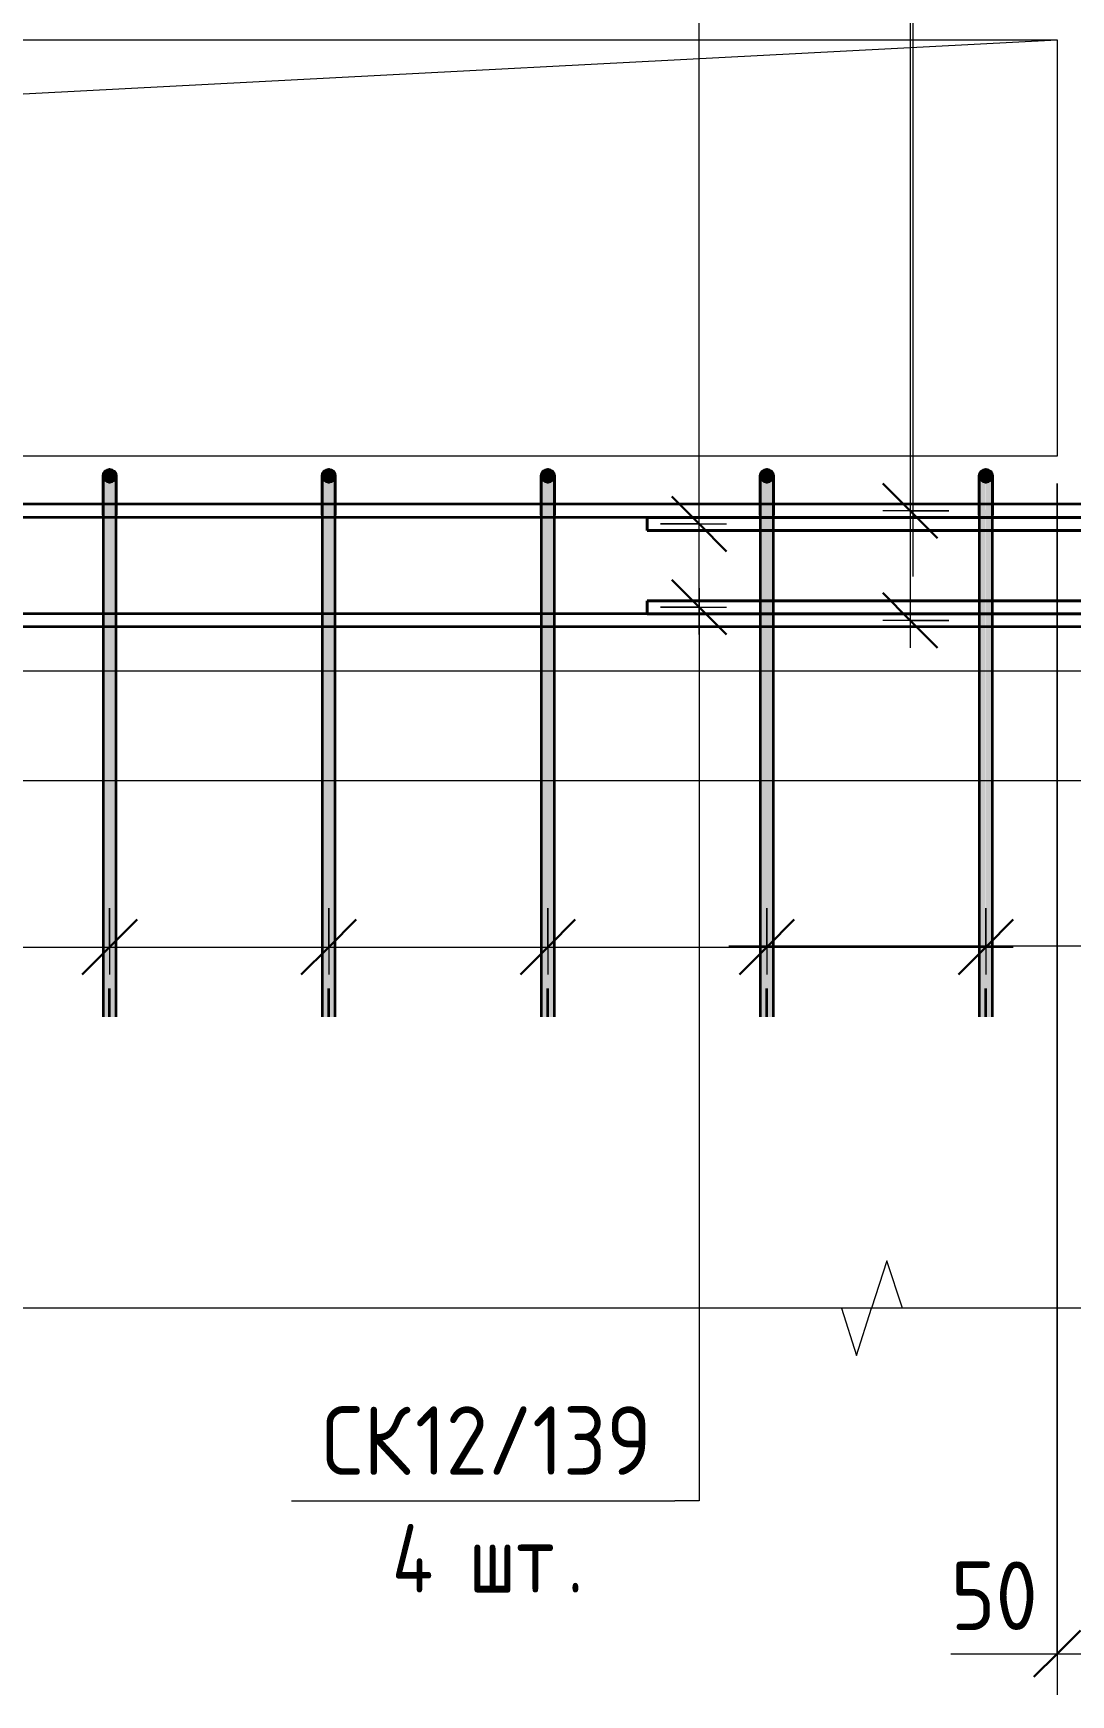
# Model space of a CAD drawing. Header units: millimetres. Extents: x 67134 to 121466, y -4758 to 13821.
# Drawn here: x 114463 to 115410, y -416 to 1101 of the extents above; entities that cross this region are included whole.
import ezdxf

# ---------------------------------------------------------------- set-up
doc = ezdxf.new("R2010")
doc.units = ezdxf.units.MM
for name, color, linetype, lineweight in [('AA_Dim', 7, 'Continuous', 9), ('AA_Dim-25', 7, 'Continuous', 9), ('AA_Oformlenie', 7, 'Continuous', 9), ('AA_Vinoska', 7, 'Continuous', 9), ('AF_Okno', 7, 'Continuous', 20), ('AF_Stena_Опалубка', 253, 'Continuous', 20), ('KR_Armatura_Tonkie', 7, 'Continuous', 20)]:
    doc.layers.add(name, color=color, linetype=linetype, lineweight=lineweight)
doc.styles.add('ISOCPEUR_7', font='isocpeur.ttf', dxfattribs={"width": 0.9, "height": 62.5})
doc.styles.add('ISOCPEUR_8', font='isocpeur.ttf', dxfattribs={"width": 0.8, "height": 62.5})
doc.dimstyles.new('00_Точн_3_знака__прозр__2', dxfattribs={"dimscale": 304.8, "dimtxt": 62.248823, "dimasz": 0.139436, "dimexe": 0.123031, "dimexo": 0.082021, "dimgap": 0.008202, "dimtad": 1, "dimdec": 3, "dimrnd": 0.001, "dimdsep": 46, "dimtxsty": 'ISOCPEUR_7', "dimblk1": 'OBLIQUE', "dimblk2": 'OBLIQUE', "dimsah": 1, "dimcen": 0.09, "dimdle": 0.123031, "dimazin": 0, "dimtfac": 1, "dimtdec": 4, "dimtix": 1, "dimtmove": 1, "dimatfit": 3, "dimfxl": 1, "dimtvp": 1, "dimtolj": 1, "dimtzin": 0, "dimlwd": 18, "dimlwe": 18, "dimarcsym": 2})
doc.dimstyles.new('10_Раскладка_арматуры_с_засечками', dxfattribs={"dimscale": 304.8, "dimtxt": 0.18, "dimasz": 0.164042, "dimexe": 0.082021, "dimexo": 0, "dimgap": 0, "dimtad": 1, "dimdec": 3, "dimrnd": 0.001, "dimdsep": 46, "dimtxsty": 'ISOCPEUR_8', "dimblk1": 'OBLIQUE', "dimblk2": 'OBLIQUE', "dimsah": 1, "dimcen": 0.09, "dimdle": 0.082021, "dimazin": 0, "dimtfac": 1, "dimtdec": 4, "dimtix": 1, "dimtmove": 0, "dimatfit": 3, "dimfxl": 1, "dimtvp": 1, "dimtolj": 1, "dimtzin": 0, "dimlwd": 18, "dimlwe": 18, "dimarcsym": 2})
doc.dimstyles.new('10_Раскладка_арматуры_с_засечками_2', dxfattribs={"dimscale": 304.8, "dimtxt": 0.18, "dimasz": 0.164042, "dimexe": 0.082021, "dimexo": 0, "dimgap": 0, "dimtad": 1, "dimdec": 3, "dimrnd": 0.001, "dimdsep": 46, "dimtxsty": 'ISOCPEUR_8', "dimblk1": 'OBLIQUE', "dimblk2": 'OBLIQUE', "dimsah": 1, "dimcen": 0.09, "dimdle": 0.082021, "dimazin": 0, "dimtfac": 1, "dimtdec": 4, "dimtix": 1, "dimtmove": 2, "dimatfit": 3, "dimfxl": 1, "dimtvp": 1, "dimtolj": 1, "dimtzin": 0, "dimlwd": 18, "dimlwe": 18, "dimarcsym": 2})

# ---------------------------------------------------------------- blocks, each defined once
blk = doc.blocks.new('231_Отверстие прямоугольное в стене _Окно_Стена_ - Отверстие прямоугольное с обрамлением-4159290-Схема обрамления отверстия в стене')
at = {"layer": 'AF_Okno', "lineweight": 9}
for p, q in [((9871, 1019), (11325, 1095)), ((9795, 715), (9871, 1019))]:
    blk.add_line(p, q, dxfattribs=at)
blk = doc.blocks.new('350_Стержень П торец СК-СГ _НесАрм_РабПлоск_ - 350_Стержень П торец СК-СГ _НесАрм_РабПлоск_-4141004-Схема обрамления отверстия в стене')
at = {"layer": 'KR_Armatura_Tonkie', "lineweight": 35}
for points in [[(10860, 691), (10861.6, 691.2), (10863, 691.8), (10864.5, 693.1), (10865.2, 694), (10865.8, 695.4), (10865.9, 697.4), (10865.8, 698.6), (10865.2, 700), (10864.2, 701.2), (10863, 702.2), (10861.6, 702.8), (10860, 703), (10858.4, 702.8), (10857, 702.2), (10855.8, 701.2), (10854.4, 699), (10854.2, 698.6), (10854, 697), (10854.4, 695), (10854.8, 694), (10855.8, 692.8), (10857, 691.8), (10858.4, 691.2)], [(10857, 661), (10860, 661), (10860, 691), (10858.4, 691.2), (10857, 691.8), (10855.2, 693.5), (10854.4, 695), (10854.2, 695.4), (10854.1, 694), (10854, 691.9), (10854.2, 673.4), (10854, 669.5), (10854.2, 661), (10855.8, 661)], [(10860, 661), (10866, 661), (10865.8, 679), (10866, 681.5), (10865.7, 695.2), (10864.5, 693.1), (10864, 692.6), (10863, 691.8), (10860.5, 691.1), (10860, 691), (10860, 669.8)], [(10854.1, 671.3), (10854.4, 675.7), (10854, 678.3), (10854.1, 673.4)], [(10860, 203), (10860, 661), (10854, 661), (10854.2, 203), (10858.4, 203)], [(10860, 203), (10866, 203), (10865.8, 661), (10860, 661), (10860, 366.1)]]:
    blk.add_hatch(color=256, dxfattribs=at).paths.add_polyline_path(points)
at = {"layer": 'AA_Oformlenie'}
for start, end in [(90, 270), (270, 90)]:
    blk.add_arc((10860, 697), 6, start, end, dxfattribs=at)
at = {"layer": 'KR_Armatura_Tonkie', "lineweight": 35}
for p, q in [((10854, 661), (10854, 203)), ((10854, 661), (10854, 203)), ((10866, 203), (10866, 661)), ((10866, 203), (10866, 661)), ((10860, 203), (10860, 229)), ((10860, 203), (10860, 229)), ((10860, 203), (10860, 203)), ((10860, 203), (10860, 203)), ((10860, 203), (10860, 203)), ((10860, 203), (10860, 203))]:
    blk.add_line(p, q, dxfattribs=at)
at = {"layer": 'KR_Armatura_Tonkie', "lineweight": 35, "flags": 128}
for points in [[(10854, 697), (10855.9, 701.4), (10860, 703)], [(10860, 703), (10864.4, 701.1), (10866, 697)], [(10860, 691), (10855.6, 692.9), (10854, 697)], [(10854, 661), (10854, 672.7), (10854, 683.2), (10854, 691.2), (10854, 695.9), (10854, 697)], [(10854, 697), (10854, 695), (10854, 689.4), (10854, 680.6), (10854, 669.7), (10854, 661)], [(10866, 697), (10864.1, 692.6), (10860, 691)], [(10866, 697), (10866, 695), (10866, 689.4), (10866, 680.6), (10866, 669.7), (10866, 661)], [(10866, 661), (10866, 672.7), (10866, 683.2), (10866, 691.2), (10866, 695.9), (10866, 697)]]:
    blk.add_lwpolyline(points, dxfattribs=at)
at = {"layer": 'KR_Armatura_Tonkie', "lineweight": 35}
blk.add_circle((10860, 697), 6, dxfattribs=at)
blk = doc.blocks.new('350_Стержень П торец СК-СГ _НесАрм_РабПлоск_ - 350_Стержень П торец СК-СГ _НесАрм_РабПлоск_-V8-Схема обрамления отверстия в стене')
at = {"layer": 'KR_Armatura_Tonkie', "lineweight": 35}
for points in [[(10660, 691), (10661.8, 691.3), (10663, 691.8), (10664.2, 692.8), (10665.2, 694), (10665.8, 695.4), (10665.9, 697.4), (10665.8, 698.6), (10665.2, 700), (10664.2, 701.2), (10663, 702.2), (10661.6, 702.8), (10660, 703), (10658.4, 702.8), (10657, 702.2), (10655.8, 701.2), (10654.8, 700), (10654.1, 697.4), (10654, 697), (10654.2, 695.4), (10654.8, 694), (10655.8, 692.8), (10657, 691.8), (10658.4, 691.2)], [(10658.4, 661), (10660, 661), (10660, 691), (10658.4, 691.2), (10657, 691.8), (10655.2, 693.5), (10654.5, 694.8), (10654.2, 695.4), (10654.1, 694), (10654.1, 688.2), (10654.2, 673.4), (10654, 669.5), (10654.2, 661), (10657, 661)], [(10660, 661), (10666, 661), (10665.8, 679), (10666, 681.5), (10665.7, 695.2), (10665.2, 694), (10664, 692.6), (10663, 691.8), (10660.5, 691.1), (10660, 691), (10660, 669.8)], [(10654.1, 671.3), (10654.4, 675.7), (10654, 678.3), (10654.1, 671.9)], [(10658.4, 203), (10660, 203), (10660, 661), (10654, 661), (10654.2, 203), (10657, 203)], [(10660, 203), (10666, 203), (10665.8, 661), (10660, 661), (10660, 366.1)]]:
    blk.add_hatch(color=256, dxfattribs=at).paths.add_polyline_path(points)
at = {"layer": 'AA_Oformlenie'}
for start, end in [(90, 270), (270, 90)]:
    blk.add_arc((10660, 697), 6, start, end, dxfattribs=at)
at = {"layer": 'KR_Armatura_Tonkie', "lineweight": 35}
for p, q in [((10654, 661), (10654, 203)), ((10654, 661), (10654, 203)), ((10666, 203), (10666, 661)), ((10666, 203), (10666, 661)), ((10660, 203), (10660, 229)), ((10660, 203), (10660, 229)), ((10660, 203), (10660, 203)), ((10660, 203), (10660, 203)), ((10660, 203), (10660, 203)), ((10660, 203), (10660, 203))]:
    blk.add_line(p, q, dxfattribs=at)
at = {"layer": 'KR_Armatura_Tonkie', "lineweight": 35, "flags": 128}
for points in [[(10654, 697), (10655.9, 701.4), (10660, 703)], [(10660, 703), (10664.4, 701.1), (10666, 697)], [(10660, 691), (10655.6, 692.9), (10654, 697)], [(10654, 661), (10654, 672.7), (10654, 683.2), (10654, 691.2), (10654, 695.9), (10654, 697)], [(10654, 697), (10654, 695), (10654, 689.4), (10654, 680.6), (10654, 669.7), (10654, 661)], [(10666, 697), (10664.1, 692.6), (10660, 691)], [(10666, 697), (10666, 695), (10666, 689.4), (10666, 680.6), (10666, 669.7), (10666, 661)], [(10666, 661), (10666, 672.7), (10666, 683.2), (10666, 691.2), (10666, 695.9), (10666, 697)]]:
    blk.add_lwpolyline(points, dxfattribs=at)
at = {"layer": 'KR_Armatura_Tonkie', "lineweight": 35}
blk.add_circle((10660, 697), 6, dxfattribs=at)
blk = doc.blocks.new('350_Стержень П торец СК-СГ _НесАрм_РабПлоск_ - 350_Стержень П торец СК-СГ _НесАрм_РабПлоск_-V9-Схема обрамления отверстия в стене')
at = {"layer": 'KR_Armatura_Tonkie', "lineweight": 35}
for points in [[(10460, 691), (10461.6, 691.2), (10463, 691.8), (10464.2, 692.8), (10465.2, 694), (10465.8, 695.4), (10465.9, 697.4), (10465.8, 698.6), (10465.2, 700), (10464.2, 701.2), (10463, 702.2), (10461.6, 702.8), (10460, 703), (10458.4, 702.8), (10457, 702.2), (10455.8, 701.2), (10454.8, 700), (10454.1, 697.4), (10454, 697), (10454.2, 695.4), (10454.8, 694), (10455.8, 692.8), (10457, 691.8), (10459.2, 691.1)], [(10458.4, 661), (10460, 661), (10460, 691), (10458.4, 691.2), (10457, 691.8), (10455.2, 693.5), (10454.5, 694.8), (10454.2, 695.4), (10454.1, 694), (10454, 691.9), (10454.2, 673.4), (10454, 669.5), (10454.2, 661), (10457, 661)], [(10460, 661), (10466, 661), (10465.8, 679), (10466, 681.5), (10465.7, 695.2), (10465.2, 694), (10464, 692.6), (10463, 691.8), (10460.5, 691.1), (10460, 691), (10460, 669.8)], [(10454.1, 671.3), (10454.4, 675.7), (10454, 678.3), (10454.1, 671.9)], [(10460, 203), (10460, 661), (10454, 661), (10454.2, 203), (10458.4, 203)], [(10461.6, 203), (10466, 203), (10465.8, 661), (10460, 661), (10460, 203)]]:
    blk.add_hatch(color=256, dxfattribs=at).paths.add_polyline_path(points)
at = {"layer": 'AA_Oformlenie'}
for start, end in [(90, 270), (270, 90)]:
    blk.add_arc((10460, 697), 6, start, end, dxfattribs=at)
at = {"layer": 'KR_Armatura_Tonkie', "lineweight": 35}
for p, q in [((10454, 661), (10454, 203)), ((10454, 661), (10454, 203)), ((10466, 203), (10466, 661)), ((10466, 203), (10466, 661)), ((10460, 203), (10460, 229)), ((10460, 203), (10460, 229)), ((10460, 203), (10460, 203)), ((10460, 203), (10460, 203)), ((10460, 203), (10460, 203)), ((10460, 203), (10460, 203))]:
    blk.add_line(p, q, dxfattribs=at)
at = {"layer": 'KR_Armatura_Tonkie', "lineweight": 35, "flags": 128}
for points in [[(10454, 697), (10455.9, 701.4), (10460, 703)], [(10460, 703), (10464.4, 701.1), (10466, 697)], [(10460, 691), (10455.6, 692.9), (10454, 697)], [(10454, 661), (10454, 672.7), (10454, 683.2), (10454, 691.2), (10454, 695.9), (10454, 697)], [(10454, 697), (10454, 695), (10454, 689.4), (10454, 680.6), (10454, 669.7), (10454, 661)], [(10466, 697), (10464.1, 692.6), (10460, 691)], [(10466, 697), (10466, 695), (10466, 689.4), (10466, 680.6), (10466, 669.7), (10466, 661)], [(10466, 661), (10466, 672.7), (10466, 683.2), (10466, 691.2), (10466, 695.9), (10466, 697)]]:
    blk.add_lwpolyline(points, dxfattribs=at)
at = {"layer": 'KR_Armatura_Tonkie', "lineweight": 35}
blk.add_circle((10460, 697), 6, dxfattribs=at)
blk = doc.blocks.new('350_Стержень П торец СК-СГ _НесАрм_РабПлоск_ - 350_Стержень П торец СК-СГ _НесАрм_РабПлоск_-V13-Схема обрамления отверстия в стене')
at = {"layer": 'KR_Armatura_Tonkie', "lineweight": 35}
for points in [[(11260, 691), (11261.6, 691.2), (11263, 691.8), (11264.2, 692.8), (11265.2, 694), (11265.8, 695.4), (11265.9, 697.4), (11265.8, 698.6), (11265.2, 700), (11264.2, 701.2), (11263, 702.2), (11261.6, 702.8), (11259.7, 703), (11258.4, 702.8), (11257, 702.2), (11255.8, 701.2), (11254.8, 700), (11254.1, 697.4), (11254, 697), (11254.2, 695.4), (11254.8, 694), (11255.8, 692.8), (11257, 691.8), (11258.4, 691.2), (11259.7, 691)], [(11258.4, 661), (11260, 661), (11259.7, 691), (11258.4, 691.2), (11257, 691.8), (11255.2, 693.5), (11254.5, 694.8), (11254.2, 695.4), (11254.1, 694), (11254, 691.9), (11254.2, 673.4), (11254, 669.5), (11254.2, 661), (11257, 661)], [(11260, 661), (11266, 661), (11265.8, 679), (11266, 681.5), (11265.7, 695.2), (11265.2, 694), (11264, 692.6), (11263, 691.8), (11260.5, 691.1), (11260, 691), (11260, 669.8)], [(11254.1, 671.3), (11254.4, 675.7), (11254, 678.3), (11254.1, 671.9)], [(11258.4, 203), (11260, 203), (11259.7, 661), (11254, 661), (11254.2, 203), (11257, 203)], [(11260, 203), (11266, 203), (11265.8, 661), (11260, 661), (11260, 218.9)]]:
    blk.add_hatch(color=256, dxfattribs=at).paths.add_polyline_path(points)
at = {"layer": 'AA_Oformlenie'}
for start, end in [(90, 270), (270, 90)]:
    blk.add_arc((11260, 697), 6, start, end, dxfattribs=at)
at = {"layer": 'KR_Armatura_Tonkie', "lineweight": 35}
for p, q in [((11254, 661), (11254, 203)), ((11254, 661), (11254, 203)), ((11266, 203), (11266, 661)), ((11266, 203), (11266, 661)), ((11260, 203), (11260, 229)), ((11260, 203), (11260, 229)), ((11260, 203), (11260, 203)), ((11260, 203), (11260, 203)), ((11260, 203), (11260, 203)), ((11260, 203), (11260, 203))]:
    blk.add_line(p, q, dxfattribs=at)
at = {"layer": 'KR_Armatura_Tonkie', "lineweight": 35, "flags": 128}
for points in [[(11254, 697), (11255.9, 701.4), (11260, 703)], [(11260, 703), (11264.4, 701.1), (11266, 697)], [(11260, 691), (11255.6, 692.9), (11254, 697)], [(11254, 661), (11254, 672.7), (11254, 683.2), (11254, 691.2), (11254, 695.9), (11254, 697)], [(11254, 697), (11254, 695), (11254, 689.4), (11254, 680.6), (11254, 669.7), (11254, 661)], [(11266, 697), (11264.1, 692.6), (11260, 691)], [(11266, 697), (11266, 695), (11266, 689.4), (11266, 680.6), (11266, 669.7), (11266, 661)], [(11266, 661), (11266, 672.7), (11266, 683.2), (11266, 691.2), (11266, 695.9), (11266, 697)]]:
    blk.add_lwpolyline(points, dxfattribs=at)
at = {"layer": 'KR_Armatura_Tonkie', "lineweight": 35}
blk.add_circle((11260, 697), 6, dxfattribs=at)
blk = doc.blocks.new('011_Прямоугольник обрыва _ЭлУзла_ - 011_Прямоугольник обрыва _ЭлУзла_-4124926-Схема обрамления отверстия в стене')
at = {"layer": 'AA_Oformlenie'}
blk.add_line((11690, -62.9), (9552.3, -62.9), dxfattribs=at)
blk = doc.blocks.new('DIMBLOCK138-Схема обрамления отверстия в стене')
at = {"layer": 'AA_Dim-25', "lineweight": 18}
for p, q in [((115397.5, 690), (115397.5, -415.8)), ((115397.5, -378.3), (115397.5, 690)), ((115447.5, 190), (115447.5, -415.8)), ((115447.5, -378.3), (115447.5, 190)), ((115300.4, -378.3), (115404.4, -378.3)), ((115360, -378.3), (115447.5, -378.3)), ((115404.4, -378.3), (115422.5, -378.3))]:
    blk.add_line(p, q, dxfattribs=at)
at = {"layer": 'AA_Dim-25', "lineweight": 30}
for p, q in [((115397.5, -378.3), (115418.8, -357)), ((115447.5, -378.3), (115468.8, -357)), ((115397.5, -378.3), (115376.3, -399.5)), ((115447.5, -378.3), (115426.3, -399.5))]:
    blk.add_line(p, q, dxfattribs=at)
at = {"layer": 'AA_Dim-25', "color": 0, "lineweight": 18, "insert": (115300.4, -294.1), "char_height": 62.5, "width": 94.81, "attachment_point": 1, "line_spacing_factor": 1.149209, "style": 'ISOCPEUR_7'}
blk.add_mtext('50', dxfattribs=at)
blk = doc.blocks.new('_Oblique')
at = {"color": 0, "linetype": 'ByBlock', "lineweight": -2}
blk.add_line((-0.5, -0.5), (0.5, 0.5), dxfattribs=at)
blk = doc.blocks.new('DIMBLOCK147-Схема обрамления отверстия в стене')
at = {"layer": 'AA_Dim-25', "lineweight": 18}
for p, q in [((114332.5, 302.2), (114332.5, 241.8)), ((114332.5, 266.8), (114332.5, 302.2)), ((114532.5, 302.2), (114532.5, 241.8)), ((114532.5, 266.8), (114532.5, 302.2)), ((114332.5, 266.8), (114532.5, 266.8))]:
    blk.add_line(p, q, dxfattribs=at)
at = {"layer": 'AA_Dim-25', "lineweight": 30}
for p, q in [((114332.5, 266.8), (114357.5, 291.8)), ((114532.5, 266.8), (114557.5, 291.8)), ((114332.5, 266.8), (114307.5, 241.8)), ((114532.5, 266.8), (114507.5, 241.8))]:
    blk.add_line(p, q, dxfattribs=at)
blk = doc.blocks.new('DIMBLOCK148-Схема обрамления отверстия в стене')
at = {"layer": 'AA_Dim-25', "lineweight": 18}
for p, q in [((114532.5, 302.2), (114532.5, 241.8)), ((114532.5, 266.8), (114532.5, 302.2)), ((114732.5, 302.2), (114732.5, 241.8)), ((114732.5, 266.8), (114732.5, 302.2)), ((114532.5, 266.8), (114732.5, 266.8))]:
    blk.add_line(p, q, dxfattribs=at)
at = {"layer": 'AA_Dim-25', "lineweight": 30}
for p, q in [((114532.5, 266.8), (114557.5, 291.8)), ((114732.5, 266.8), (114757.5, 291.8)), ((114532.5, 266.8), (114507.5, 241.8)), ((114732.5, 266.8), (114707.5, 241.8))]:
    blk.add_line(p, q, dxfattribs=at)
blk = doc.blocks.new('DIMBLOCK149-Схема обрамления отверстия в стене')
at = {"layer": 'AA_Dim-25', "lineweight": 18}
for p, q in [((114732.5, 302.2), (114732.5, 241.8)), ((114732.5, 266.8), (114732.5, 302.2)), ((114932.5, 302.2), (114932.5, 241.8)), ((114932.5, 266.8), (114932.5, 302.2)), ((114732.5, 266.8), (114932.5, 266.8))]:
    blk.add_line(p, q, dxfattribs=at)
at = {"layer": 'AA_Dim-25', "lineweight": 30}
for p, q in [((114732.5, 266.8), (114757.5, 291.8)), ((114932.5, 266.8), (114957.5, 291.8)), ((114732.5, 266.8), (114707.5, 241.8)), ((114932.5, 266.8), (114907.5, 241.8))]:
    blk.add_line(p, q, dxfattribs=at)
blk = doc.blocks.new('DIMBLOCK150-Схема обрамления отверстия в стене')
at = {"layer": 'AA_Dim-25', "lineweight": 18}
for p, q in [((114932.5, 302.2), (114932.5, 241.8)), ((114932.5, 266.8), (114932.5, 302.2)), ((115132.5, 302.2), (115132.5, 241.8)), ((115132.5, 266.8), (115132.5, 302.2)), ((114932.5, 266.8), (115132.5, 266.8))]:
    blk.add_line(p, q, dxfattribs=at)
at = {"layer": 'AA_Dim-25', "lineweight": 30}
for p, q in [((114932.5, 266.8), (114957.5, 291.8)), ((115132.5, 266.8), (115157.5, 291.8)), ((114932.5, 266.8), (114907.5, 241.8)), ((115132.5, 266.8), (115107.5, 241.8))]:
    blk.add_line(p, q, dxfattribs=at)
blk = doc.blocks.new('DIMBLOCK151-Схема обрамления отверстия в стене')
at = {"layer": 'AA_Dim-25', "lineweight": 18}
for p, q in [((115132.5, 302.2), (115132.5, 241.8)), ((115132.5, 266.8), (115132.5, 302.2)), ((115332.5, 302.2), (115332.5, 241.8)), ((115332.5, 266.8), (115332.5, 302.2)), ((115132.5, 266.8), (115357.5, 266.8))]:
    blk.add_line(p, q, dxfattribs=at)
at = {"layer": 'AA_Dim-25', "lineweight": 30}
for p, q in [((115132.5, 266.8), (115157.5, 291.8)), ((115332.5, 266.8), (115357.5, 291.8)), ((115132.5, 266.8), (115107.5, 241.8)), ((115332.5, 266.8), (115307.5, 241.8))]:
    blk.add_line(p, q, dxfattribs=at)
blk = doc.blocks.new('DIMBLOCK155-Схема обрамления отверстия в стене')
at = {"layer": 'AA_Dim-25', "lineweight": 18}
for p, q in [((113817.5, 554.2), (113817.5, 493.9)), ((113817.5, 518.9), (113817.5, 554.2)), ((115447.5, 554.2), (115447.5, 493.9)), ((115447.5, 518.9), (115447.5, 554.2)), ((113817.5, 518.9), (115447.5, 518.9))]:
    blk.add_line(p, q, dxfattribs=at)
at = {"layer": 'AA_Dim-25', "lineweight": 30}
for p, q in [((113817.5, 518.9), (113842.5, 543.9)), ((115447.5, 518.9), (115472.5, 543.9)), ((113817.5, 518.9), (113792.5, 493.9)), ((115447.5, 518.9), (115422.5, 493.9))]:
    blk.add_line(p, q, dxfattribs=at)
blk = doc.blocks.new('DIMBLOCK158-Схема обрамления отверстия в стене')
at = {"layer": 'AA_Dim-25', "lineweight": 30}
for p, q in [((115263.3, 1145), (115238.3, 1170)), ((115263.3, 1145), (115288.3, 1120)), ((115263.3, 665), (115238.3, 690)), ((115263.3, 665), (115288.3, 640))]:
    blk.add_line(p, q, dxfattribs=at)
at = {"layer": 'AA_Dim-25', "lineweight": 18}
for p, q in [((115298.6, 1145), (115238.3, 1145)), ((115263.3, 1145), (115263.3, 665)), ((115263.3, 1145), (115298.6, 1145)), ((115298.6, 665), (115238.3, 665)), ((115263.3, 665), (115298.6, 665))]:
    blk.add_line(p, q, dxfattribs=at)
blk = doc.blocks.new('DIMBLOCK159-Схема обрамления отверстия в стене')
at = {"layer": 'AA_Dim-25', "lineweight": 30}
for p, q in [((115263.3, 665), (115238.3, 690)), ((115263.3, 665), (115288.3, 640)), ((115263.3, 565), (115238.3, 590)), ((115263.3, 565), (115288.3, 540))]:
    blk.add_line(p, q, dxfattribs=at)
at = {"layer": 'AA_Dim-25', "lineweight": 18}
for p, q in [((115298.6, 665), (115238.3, 665)), ((115263.3, 665), (115263.3, 540)), ((115263.3, 665), (115298.6, 665)), ((115298.6, 565), (115238.3, 565)), ((115263.3, 565), (115298.6, 565))]:
    blk.add_line(p, q, dxfattribs=at)
blk = doc.blocks.new('DIMBLOCK165-Схема обрамления отверстия в стене')
at = {"layer": 'AA_Dim-25', "lineweight": 30}
for p, q in [((115070.7, 653), (115045.7, 678)), ((115070.7, 653), (115095.7, 628)), ((115070.7, 577), (115045.7, 602)), ((115070.7, 577), (115095.7, 552))]:
    blk.add_line(p, q, dxfattribs=at)
at = {"layer": 'AA_Dim-25', "lineweight": 18}
for p, q in [((115035.4, 653), (115095.7, 653)), ((115070.7, 653), (115035.4, 653)), ((115070.7, 552), (115070.7, 653)), ((115035.4, 577), (115095.7, 577)), ((115070.7, 577), (115035.4, 577))]:
    blk.add_line(p, q, dxfattribs=at)
blk = doc.blocks.new('DIMBLOCK166-Схема обрамления отверстия в стене')
at = {"layer": 'AA_Dim-25', "lineweight": 30}
for p, q in [((115070.7, 1157), (115045.7, 1182)), ((115070.7, 1157), (115095.7, 1132)), ((115070.7, 653), (115045.7, 678)), ((115070.7, 653), (115095.7, 628))]:
    blk.add_line(p, q, dxfattribs=at)
at = {"layer": 'AA_Dim-25', "lineweight": 18}
for p, q in [((115035.4, 1157), (115095.7, 1157)), ((115070.7, 1157), (115035.4, 1157)), ((115070.7, 653), (115070.7, 1157)), ((115035.4, 653), (115095.7, 653)), ((115070.7, 653), (115035.4, 653))]:
    blk.add_line(p, q, dxfattribs=at)
blk = doc.blocks.new('042_М_Арматуры - Диам длина поз _ Комментарий-3662934-Схема обрамления отверстия в стене')
at = {"layer": 'AA_Vinoska'}
blk.add_line((11843.8, 268), (12193.8, 268), dxfattribs=at)

msp = doc.modelspace()

# ---------------------------------------------------------------- linework, layer by layer
at = {"layer": 'AA_Vinoska'}
for p, q in [((115266.0431, 604.9403), (115266.0431, 1316.8434)), ((115070.718, 594.3744), (115070.718, -238.8189)), ((113823.0063, 418.8679), (115888.7037, 418.8679)), ((115097.8742, 268.0192), (115916.2813, 268.0192)), ((115242.1751, -19.556), (115228.098, -62.8811)), ((115256.2523, -62.8811), (115242.1751, -19.556)), ((115200.598, -62.8811), (115214.348, -106.1824)), ((115214.348, -106.1824), (115228.098, -62.8811)), ((115070.718, -238.8189), (115048.5652, -238.8189))]:
    msp.add_line(p, q, dxfattribs=at)
at = {"layer": 'AF_Stena_Опалубка'}
for p, q in [((113867.5245, 1095), (115397.5245, 1095)), ((115397.5245, 1095), (115397.5245, 715)), ((115397.5245, 715), (113867.5245, 715))]:
    msp.add_line(p, q, dxfattribs=at)
at = {"layer": 'KR_Armatura_Tonkie', "lineweight": 35}
for p, q in [((115672.5241, 671), (113722.5241, 671)), ((115672.5241, 671), (113722.5241, 671)), ((115672.5241, 659), (113722.5241, 659)), ((115672.5241, 659), (113722.5241, 659)), ((115023.3481, 659), (115631.3481, 659)), ((115023.3481, 647), (115023.3481, 659)), ((115631.3481, 659), (115023.3481, 659)), ((115023.3481, 659), (115023.3481, 647)), ((115023.3481, 647), (115631.3481, 647)), ((115631.3481, 647), (115023.3481, 647)), ((115023.3481, 583), (115631.3481, 583)), ((115023.3481, 571), (115023.3481, 583)), ((115631.3481, 583), (115023.3481, 583)), ((115023.3481, 583), (115023.3481, 571)), ((115672.5241, 571), (113722.5241, 571)), ((115672.5241, 571), (113722.5241, 571)), ((115023.3481, 571), (115631.3481, 571)), ((115631.3481, 571), (115023.3481, 571)), ((115672.5241, 559), (113722.5241, 559)), ((115672.5241, 559), (113722.5241, 559))]:
    msp.add_line(p, q, dxfattribs=at)

# ---------------------------------------------------------------- block references
at = {"layer": 'AA_Oformlenie'}
msp.add_blockref('011_Прямоугольник обрыва _ЭлУзла_ - 011_Прямоугольник обрыва _ЭлУзла_-4124926-Схема обрамления отверстия в стене', (104072.5241, 0), dxfattribs=at)
at = {"layer": 'AA_Vinoska'}
msp.add_blockref('042_М_Арматуры - Диам длина поз _ Комментарий-3662934-Схема обрамления отверстия в стене', (102854.808, -506.8381), dxfattribs=at)
at = {"layer": 'AF_Okno'}
msp.add_blockref('231_Отверстие прямоугольное в стене _Окно_Стена_ - Отверстие прямоугольное с обрамлением-4159290-Схема обрамления отверстия в стене', (104072.5241, 0), dxfattribs=at)
at = {"layer": 'KR_Armatura_Tonkie', "lineweight": 35}
for name, p in [('350_Стержень П торец СК-СГ _НесАрм_РабПлоск_ - 350_Стержень П торец СК-СГ _НесАрм_РабПлоск_-V9-Схема обрамления отверстия в стене', (104072.5241, 0)), ('350_Стержень П торец СК-СГ _НесАрм_РабПлоск_ - 350_Стержень П торец СК-СГ _НесАрм_РабПлоск_-V8-Схема обрамления отверстия в стене', (104072.5241, 0)), ('350_Стержень П торец СК-СГ _НесАрм_РабПлоск_ - 350_Стержень П торец СК-СГ _НесАрм_РабПлоск_-4141004-Схема обрамления отверстия в стене', (104072.5241, 0)), ('350_Стержень П торец СК-СГ _НесАрм_РабПлоск_ - 350_Стержень П торец СК-СГ _НесАрм_РабПлоск_-V9-Схема обрамления отверстия в стене', (104672.5241, 0)), ('350_Стержень П торец СК-СГ _НесАрм_РабПлоск_ - 350_Стержень П торец СК-СГ _НесАрм_РабПлоск_-V13-Схема обрамления отверстия в стене', (104072.5241, 0))]:
    msp.add_blockref(name, p, dxfattribs=at)

# ---------------------------------------------------------------- texts
at = {"layer": 'AA_Vinoska', "char_height": 62.5, "attachment_point": 1}
for s, insert, width, style in [('СК', (114726.4312, -152.4663), 102.816422, 'ISOCPEUR_7'), ('12/139', (114811.2633, -152.4663), 263.354344, 'ISOCPEUR_7'), ('4 ', (114790.3062, -259.9426), 84.978875, 'ISOCPEUR_8'), ('шт', (114860.4208, -259.9426), 109.0295, 'ISOCPEUR_8'), ('\\fISOCPEUR|b0|i0|c204|p34|;\\W.8;.', (114950.3791, -259.9426), 17.637125, 'ISOCPEUR_8')]:
    msp.add_mtext(s, dxfattribs=dict(at, insert=insert, width=width, style=style))

# ---------------------------------------------------------------- dimensions: what is measured, and where the dimension line sits
at = {"layer": 'AA_Dim', "lineweight": 18}
for base, p1, p2, dimstyle, override, picture, middle in [((115070.718, 1157), (115035.3626, 653), (115035.3626, 1157), '10_Раскладка_арматуры_с_засечками', {"dimpost": '<>', "dimfxl": 504}, 'DIMBLOCK166-Схема обрамления отверстия в стене', (115039.468, 905)), ((115263.2734, 665), (115298.6287, 1145), (115298.6287, 665), '10_Раскладка_арматуры_с_засечками', {"dimpost": '<>', "dimfxl": 480}, 'DIMBLOCK158-Схема обрамления отверстия в стене', (115232.0234, 905)), ((115263.2734, 565), (115298.6287, 665), (115298.6287, 565), '10_Раскладка_арматуры_с_засечками', {"dimpost": '<>', "dimfxl": 100}, 'DIMBLOCK159-Схема обрамления отверстия в стене', (115232.0234, 615)), ((115070.718, 653), (115035.3626, 577), (115035.3626, 653), '10_Раскладка_арматуры_с_засечками_2', {"dimpost": '<>', "dimfxl": 76}, 'DIMBLOCK165-Схема обрамления отверстия в стене', (115039.468, 615))]:
    dim = msp.add_linear_dim(base=base, p1=p1, p2=p2, angle=90, dimstyle=dimstyle, override=override, dxfattribs=at)
    dim.commit()
    dim.dimension.update_dxf_attribs({"geometry": picture, "text_midpoint": middle})
dim = msp.add_linear_dim(base=(115447.5245, -378.2805), p1=(115397.5245, 715), p2=(115447.5245, 215), dimstyle='00_Точн_3_знака__прозр__2', override={"dimpost": '<>', "dimfxl": 502.493781}, dxfattribs=at)
dim.commit()
dim.dimension.update_dxf_attribs({"geometry": 'DIMBLOCK138-Схема обрамления отверстия в стене', "text_midpoint": (115347.8315, -335.7937), "dimtype": 160})
for base, p1, p2, override, picture, middle in [((115447.5245, 518.8547), (113817.5245, 554.21), (115447.5245, 554.21), {"dimpost": '<>', "dimfxl": 1630}, 'DIMBLOCK155-Схема обрамления отверстия в стене', (114632.5245, 550.1047)), ((114532.5245, 266.847), (114332.5245, 302.2023), (114532.5245, 302.2023), {"dimpost": '<>', "dimfxl": 200}, 'DIMBLOCK147-Схема обрамления отверстия в стене', (114432.5245, 298.097)), ((114732.5245, 266.847), (114532.5245, 302.2023), (114732.5245, 302.2023), {"dimpost": '<>', "dimfxl": 200}, 'DIMBLOCK148-Схема обрамления отверстия в стене', (114632.5245, 298.097)), ((114932.5245, 266.847), (114732.5245, 302.2023), (114932.5245, 302.2023), {"dimpost": '<>', "dimfxl": 200}, 'DIMBLOCK149-Схема обрамления отверстия в стене', (114832.5245, 298.097)), ((115132.5245, 266.847), (114932.5245, 302.2023), (115132.5245, 302.2023), {"dimpost": '<>', "dimfxl": 200}, 'DIMBLOCK150-Схема обрамления отверстия в стене', (115032.5245, 298.097)), ((115332.5245, 266.847), (115132.5245, 302.2023), (115332.5245, 302.2023), {"dimpost": '<>', "dimfxl": 200}, 'DIMBLOCK151-Схема обрамления отверстия в стене', (115232.5245, 298.097))]:
    dim = msp.add_linear_dim(base=base, p1=p1, p2=p2, dimstyle='10_Раскладка_арматуры_с_засечками', override=override, dxfattribs=at)
    dim.commit()
    dim.dimension.update_dxf_attribs({"geometry": picture, "text_midpoint": middle})

doc.saveas('drawing.dxf')
